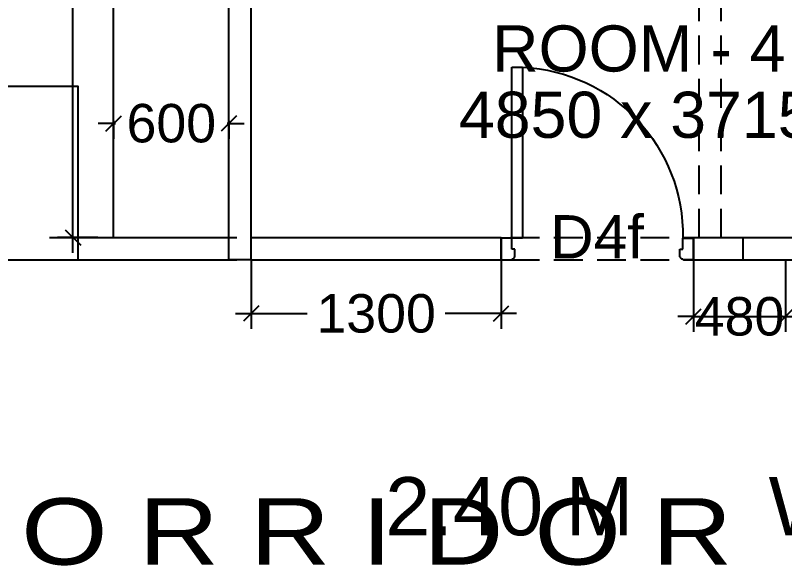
# Model space of a CAD drawing. Extents: x 6345096 to 6738923, y -6490958 to -6305885.
# Drawn here: x 6629733 to 6633736, y -6446000 to -6443139 of the extents above; entities that cross this region are included whole.
import ezdxf
from ezdxf.enums import TextEntityAlignment as Align

# ---------------------------------------------------------------- set-up
doc = ezdxf.new("R2010")
doc.units = 0
doc.header["$LTSCALE"] = 600
doc.header["$MEASUREMENT"] = 0
doc.header["$PDMODE"] = 35
doc.linetypes.add('HIDDEN', pattern=[0.375, 0.25, -0.125])
doc.layers.get('0').update_dxf_attribs({"linetype": 'CONTINUOUS'})
doc.layers.get('Defpoints').update_dxf_attribs({"linetype": 'CONTINUOUS'})
for name, color, linetype in [('DOOR', 32, 'CONTINUOUS'), ('HS', 251, 'CONTINUOUS'), ('joinery', 7, 'CONTINUOUS'), ('LA-column', 3, 'CONTINUOUS'), ('Room Dim', 1, 'CONTINUOUS'), ('Shleves', 7, 'CONTINUOUS'), ('TEXT', 6, 'CONTINUOUS'), ('TXT', 6, 'CONTINUOUS'), ('Walls', 7, 'CONTINUOUS'), ('Working Dim', 5, 'CONTINUOUS')]:
    doc.layers.add(name, color=color, linetype=linetype)
doc.styles.add('ari', font='arial.ttf')
doc.styles.add('ARIAL', font='arial.ttf')
doc.dimstyles.new('int. dim', dxfattribs={"dimtxt": 200, "dimasz": 80, "dimexe": 80, "dimexo": 0, "dimgap": 70, "dimtad": 0, "dimdec": 0, "dimzin": 12, "dimdsep": 46, "dimtxsty": 'ari', "dimblk": 'OBLIQUE', "dimcen": 2, "dimdle": 80, "dimclrd": 256, "dimclre": 256, "dimclrt": 6, "dimadec": 0, "dimazin": 0, "dimtfac": 1, "dimtdec": 0, "dimtix": 1, "dimtmove": 2, "dimatfit": 3, "dimfxl": 1, "dimtolj": 1, "dimtzin": 0, "dimlwd": -1, "dimlwe": -1, "dimarcsym": 0})

# ---------------------------------------------------------------- blocks, each defined once
blk = doc.blocks.new('_Oblique')
at = {"color": 0, "linetype": 'ByBlock', "lineweight": -2}
blk.add_line((-0.5, -0.5), (0.5, 0.5), dxfattribs=at)
blk = doc.blocks.new('*D2207')
at = {"layer": 'Defpoints', "color": 0, "transparency": 16777216}
for p in [(6630033, -6440578.7), (6630162.9, -6440578.7, 5.1), (6630162.9, -6444293.8, 0.7)]:
    blk.add_point(p, dxfattribs=at)
at = {"layer": 'Working Dim', "transparency": 16777216}
for p, q in [((6630033, -6440498.7), (6630033, -6442066.9)), ((6630162.9, -6440578.7), (6629953, -6440578.7)), ((6630033, -6444373.8), (6630033, -6442805.6)), ((6630162.9, -6444293.8), (6629953, -6444293.8))]:
    blk.add_line(p, q, dxfattribs=at)
at = {"layer": 'Working Dim', "transparency": 16777216, "xscale": 80, "yscale": 80, "zscale": 80}
for p, rotation in [((6630033, -6440578.7), 90), ((6630033, -6444293.8), 270)]:
    blk.add_blockref('_Oblique', p, dxfattribs=dict(at, rotation=rotation))
at = {"layer": 'Working Dim', "color": 6, "transparency": 16777216, "insert": (6630033, -6442436.3), "char_height": 200, "attachment_point": 5, "rotation": 90, "style": 'ari'}
blk.add_mtext('\\A1;3715', dxfattribs=at)
blk = doc.blocks.new('*D2263')
at = {"layer": 'Defpoints', "color": 0, "transparency": 16777216}
for p in [(6633261.5, -6444408.8, 0.7), (6633741.6, -6444408.8, 0.7), (6633741.6, -6444704.6)]:
    blk.add_point(p, dxfattribs=at)
at = {"layer": 'Working Dim', "transparency": 16777216}
for p, q in [((6633261.5, -6444408.8), (6633261.5, -6444784.6)), ((6633741.6, -6444408.8), (6633741.6, -6444784.6)), ((6633261.5, -6444704.6), (6633181.5, -6444704.6)), ((6633261.5, -6444704.6), (6633741.6, -6444704.6)), ((6633741.6, -6444704.6), (6633821.6, -6444704.6))]:
    blk.add_line(p, q, dxfattribs=at)
at = {"layer": 'Working Dim', "transparency": 16777216, "xscale": 80, "yscale": 80, "zscale": 80}
blk.add_blockref('_Oblique', (6633261.5, -6444704.6), dxfattribs=at)
at = {"layer": 'Working Dim', "transparency": 16777216, "xscale": 80, "yscale": 80, "zscale": 80, "rotation": 180}
blk.add_blockref('_Oblique', (6633741.6, -6444704.6), dxfattribs=at)
at = {"layer": 'Working Dim', "color": 6, "transparency": 16777216, "insert": (6633501.6, -6444704.6), "char_height": 200, "attachment_point": 5, "style": 'ari'}
blk.add_mtext('\\A1;480', dxfattribs=at)
blk = doc.blocks.new('*D2264')
at = {"layer": 'Defpoints', "color": 0, "transparency": 16777216}
for p in [(6630959.5, -6444408.8, 0.7), (6632261.5, -6444408.8, 0.7), (6630959.5, -6444689.2)]:
    blk.add_point(p, dxfattribs=at)
at = {"layer": 'Working Dim', "transparency": 16777216}
for p, q in [((6630959.5, -6444408.8), (6630959.5, -6444769.2)), ((6632261.5, -6444408.8), (6632261.5, -6444769.2)), ((6630879.5, -6444689.2), (6631251.7, -6444689.2)), ((6632341.5, -6444689.2), (6631969.4, -6444689.2))]:
    blk.add_line(p, q, dxfattribs=at)
at = {"layer": 'Working Dim', "transparency": 16777216, "xscale": 80, "yscale": 80, "zscale": 80, "rotation": 180}
blk.add_blockref('_Oblique', (6630959.5, -6444689.2), dxfattribs=at)
at = {"layer": 'Working Dim', "transparency": 16777216, "xscale": 80, "yscale": 80, "zscale": 80}
blk.add_blockref('_Oblique', (6632261.5, -6444689.2), dxfattribs=at)
at = {"layer": 'Working Dim', "color": 6, "transparency": 16777216, "insert": (6631610.5, -6444689.2), "char_height": 200, "attachment_point": 5, "style": 'ari'}
blk.add_mtext('\\A1;1300', dxfattribs=at)
blk = doc.blocks.new('*D2294')
at = {"layer": 'Defpoints', "color": 0, "transparency": 16777216}
for p in [(6630244.6, -6443686.3, 0.7), (6630844.5, -6443686.3), (6630244.6, -6443700.4)]:
    blk.add_point(p, dxfattribs=at)
at = {"layer": 'Working Dim', "transparency": 16777216}
for p, q in [((6630244.6, -6443686.3), (6630244.6, -6443780.4)), ((6630844.5, -6443686.3), (6630844.5, -6443780.4)), ((6630244.6, -6443700.4), (6630164.6, -6443700.4)), ((6630244.6, -6443700.4), (6630253.4, -6443700.4)), ((6630844.5, -6443700.4), (6630835.7, -6443700.4)), ((6630844.5, -6443700.4), (6630924.5, -6443700.4))]:
    blk.add_line(p, q, dxfattribs=at)
at = {"layer": 'Working Dim', "transparency": 16777216, "xscale": 80, "yscale": 80, "zscale": 80}
blk.add_blockref('_Oblique', (6630244.6, -6443700.4), dxfattribs=at)
at = {"layer": 'Working Dim', "transparency": 16777216, "xscale": 80, "yscale": 80, "zscale": 80, "rotation": 180}
blk.add_blockref('_Oblique', (6630844.5, -6443700.4), dxfattribs=at)
at = {"layer": 'Working Dim', "color": 6, "transparency": 16777216, "insert": (6630544.6, -6443700.4), "char_height": 200, "attachment_point": 5, "style": 'ari'}
blk.add_mtext('\\A1;600', dxfattribs=at)
blk = doc.blocks.new('1000')
at = {"layer": 'DOOR'}
for p, q in [((0, -100), (0, 0)), ((0, 0), (49.7, 0)), ((49.7, 0), (49.7, -2.2)), ((63.2, -13.5), (61, -13.5)), ((63.2, -13.5), (63.2, -49.5)), ((836.8, -13.5), (836.8, -49.5)), ((836.8, -13.5), (839, -13.5)), ((850.3, 0), (850.3, -2.2)), ((900, 0), (850.3, 0)), ((900, -100), (900, 0)), ((63.2, -49.5), (49.7, -49.5)), ((49.7, -49.5), (49.7, -100)), ((836.8, -49.5), (850.3, -49.5)), ((850.3, -49.5), (850.3, -100)), ((49.7, -100), (0, -100)), ((49.7, -100), (49.7, -900.6)), ((100.2, -100), (49.7, -100)), ((100.2, -900.6), (100.2, -100)), ((850.3, -100), (900, -100)), ((49.7, -900.6), (100.2, -900.6))]:
    blk.add_line(p, q, dxfattribs=at)
for centre, major_axis, start_param, end_param in [((49.7, -13.5), (-7.95, 7.95), 3.926991, 5.497787), ((850.3, -13.5), (7.95, 7.95), 0.785398, 2.356194)]:
    blk.add_ellipse(centre, major_axis=major_axis, ratio=1, start_param=start_param, end_param=end_param, dxfattribs=at)
at = {"layer": 'DOOR', "color": 145}
blk.add_ellipse((64.3, -115.3), major_axis=(-519.7, 589.8), ratio=1, start_param=2.464943, end_param=4.009476, dxfattribs=at)
blk = doc.blocks.new('A$C2CD672AE')
at = {"layer": 'Walls', "color": 8, "linetype": 'HIDDEN'}
for p, q in [((103087.1, 12130), (103087.1, 15845)), ((102972.1, 12130), (102972.1, 13930.1)), ((99741.2, 12130), (102972.1, 12130)), ((103087.1, 12130), (103202.1, 12130)), ((103202.1, 12014.9), (103202.1, 12130)), ((99741.2, 12015.1, 2.3), (103202.1, 12015))]:
    blk.add_line(p, q, dxfattribs=at)
at = {"layer": 'TXT', "color": 8, "linetype": 'HIDDEN', "style": 'ARIAL', "width": 1.2}
blk.add_text('2.40 M      W I D E      C O R R I D O R', height=345.6, dxfattribs=at).set_placement((98155.8, 10429.3, 2.3), align=Align.CENTER)

msp = doc.modelspace()

# ---------------------------------------------------------------- linework, layer by layer
at = {"layer": 'LA-column', "color": 2, "elevation": 2.283}
msp.add_lwpolyline([(6629160.532, -6443508.812), (6629160.532, -6444408.812), (6630060.532, -6444408.812), (6630060.532, -6443508.812)], close=True, dxfattribs=at)
at = {"layer": 'Shleves'}
msp.add_line((6630244.559, -6444294.118, -2.2), (6630244.559, -6441378.728, -2.2), dxfattribs=at)
at = {"layer": 'Walls'}
for p, q in [((6630844.542, -6444408.794, -2.848), (6630844.542, -6440578.796, -2.848)), ((6630959.542, -6444408.794, -2.848), (6630959.542, -6440578.796, -2.848)), ((6629911.541, -6444293.791, -2.168), (6630844.542, -6444293.798, -2.168)), ((6630959.542, -6444293.794, -2.168), (6632261.542, -6444293.794, -2.168)), ((6632261.542, -6444408.794, -2.168), (6632261.542, -6444293.794, -2.168)), ((6633261.542, -6444293.782), (6635692.042, -6444293.798)), ((6633261.542, -6444408.782, -2.168), (6633261.542, -6444293.782, -2.168)), ((6629911.541, -6444408.782, -2.168), (6630844.542, -6444408.782, -2.168)), ((6630959.542, -6444408.794, -2.848), (6630844.542, -6444408.794, -2.848)), ((6630959.542, -6444408.794, -2.168), (6632261.542, -6444408.794, -2.168)), ((6633261.542, -6444408.782), (6636152.542, -6444408.801))]:
    msp.add_line(p, q, dxfattribs=at)

# ---------------------------------------------------------------- block references
at = {"layer": 'DOOR', "linetype": 'Continuous', "xscale": -1.111111108213692, "yscale": 1.111111108213663, "zscale": 1.111111108485328, "rotation": 179.9999869372633}
msp.add_blockref('1000', (6632261.542, -6444408.794, -1.487), dxfattribs=at)
at = {"layer": 'HS'}
msp.add_blockref('A$C2CD672AE', (6530319.294, -6456423.902, 8.17), dxfattribs=at)

# ---------------------------------------------------------------- texts
at = {"layer": 'joinery', "style": 'ari'}
msp.add_text('D4f', height=225, dxfattribs=at).set_placement((6632760.072, -6444402.257, -0.166), align=Align.CENTER)
at = {"layer": 'Room Dim', "style": 'ARIAL'}
msp.add_text('4850 x 3715', height=240, dxfattribs=at).set_placement((6632964.228, -6443775.262, -2.168), align=Align.CENTER)
at = {"layer": 'TEXT', "color": 7, "style": 'ARIAL'}
msp.add_text('ROOM - 4', height=240, dxfattribs=at).set_placement((6632977.325, -6443430.582, -2.168), align=Align.CENTER)
at = {"layer": 'TXT', "color": 7, "style": 'ARIAL'}
msp.add_text('2.40 M      W I D E      C O R R I D O R', height=302.4, dxfattribs=at).set_placement((6635295.705, -6445841.943, 1.798), align=Align.CENTER)

# ---------------------------------------------------------------- dimensions: what is measured, and where the dimension line sits
at = {"layer": 'Working Dim'}
for base, p1, p2, angle, override, picture, middle in [((6630033.03, -6440578.728, -2.848), (6630162.884, -6444293.793, -2.168), (6630162.884, -6440578.728, 2.283), 90, {"dimtxt": 200}, '*D2207', (6630033.03, -6442436.26, -2.848)), ((6630244.559, -6443700.383, -2.848), (6630844.542, -6443686.308, -2.848), (6630244.559, -6443686.308, -2.164), 180, {"dimtxt": 200, "dimarcsym": 1}, '*D2294', (6630544.55, -6443700.383, -2.848)), ((6633741.588, -6444704.565, -2.848), (6633261.542, -6444408.782, -2.168), (6633741.588, -6444408.794, -2.168), 180, {"dimtxt": 200}, '*D2263', (6633501.565, -6444704.565, -2.848))]:
    dim = msp.add_linear_dim(base=base, p1=p1, p2=p2, angle=angle, dimstyle='int. dim', override=override, dxfattribs=at)
    dim.commit()
    dim.dimension.update_dxf_attribs({"geometry": picture, "text_midpoint": middle})
dim = msp.add_linear_dim(base=(6630959.542, -6444689.226, -2.848), p1=(6632261.542, -6444408.794, -2.168), p2=(6630959.542, -6444408.794, -2.168), angle=180, text='1300', dimstyle='int. dim', override={"dimtxt": 200}, dxfattribs=at)
dim.commit()
dim.dimension.update_dxf_attribs({"geometry": '*D2264', "text_midpoint": (6631610.542, -6444689.226, -2.848)})

doc.saveas('drawing.dxf')
